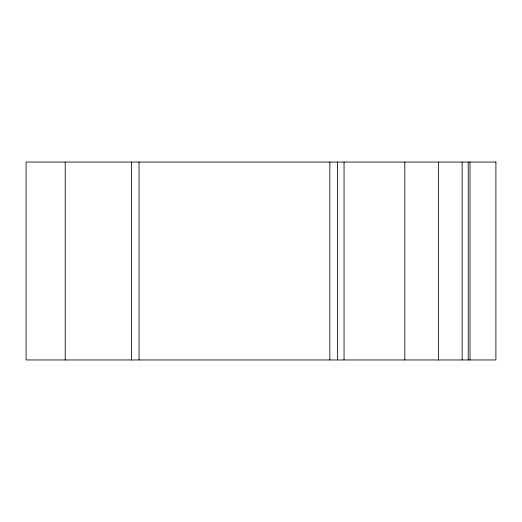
<?xml version="1.0" encoding="UTF-8"?>
<svg xmlns="http://www.w3.org/2000/svg" width="522" height="522" viewBox="0 0 522 522"><rect width="100%" height="100%" fill="white"/><g stroke="black" fill="none" stroke-linecap="round" stroke-linejoin="round"><path stroke-width="0.78" d="M470.002 162.048L470.002 359.952M468.227 162.048L468.227 359.952M462.146 162.048L462.146 359.952M438.617 162.048L438.617 359.952M404.824 162.048L404.824 359.952M344.057 162.048L344.057 359.952M337.584 162.048L337.584 359.952M329.852 162.048L329.852 359.952M139.035 162.048L139.035 359.952M131.622 162.048L131.622 359.952M65.204 162.048L65.204 359.952M495.9 162.048L26.1 162.048L26.1 359.952L495.9 359.952L495.9 162.048"/></g></svg>
